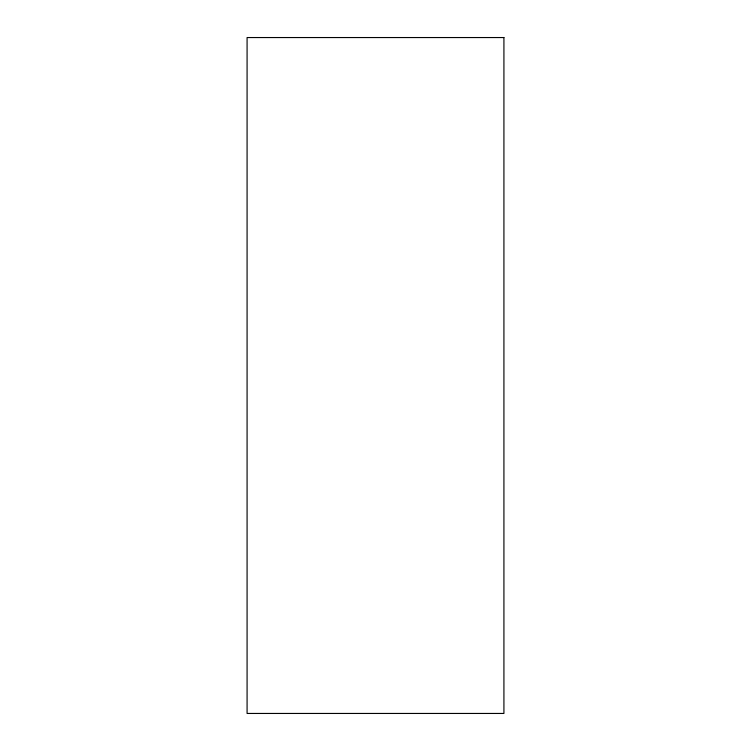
<?xml version="1.0" encoding="UTF-8"?>
<svg xmlns="http://www.w3.org/2000/svg" width="751" height="751" viewBox="0 0 751 751"><rect width="100%" height="100%" fill="white"/><g stroke="black" fill="none" stroke-linecap="round" stroke-linejoin="round"><path stroke-width="1.13" d="M503.921 37.55L247.079 37.55L247.079 713.45L503.921 713.45L503.921 37.55"/></g></svg>
